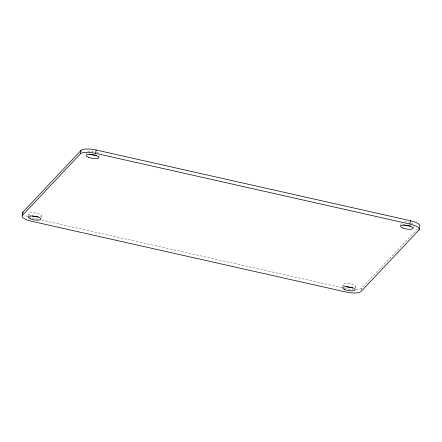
<?xml version="1.0" encoding="UTF-8"?>
<svg xmlns="http://www.w3.org/2000/svg" width="442" height="442" viewBox="0 0 442 442"><rect width="100%" height="100%" fill="white"/><g stroke="black" fill="none" stroke-linecap="round" stroke-linejoin="round"><path stroke-width="0.33" stroke-dasharray="2.21 1.66" d="M28.459 216.514L28.901 213.862M41.073 217.663L41.404 215.674M86.527 154.269L86.748 152.943M98.809 157.407L99.141 155.418M342.749 287.245L343.191 284.593M355.362 288.394L355.688 286.405M361.252 290.223L361.578 288.228L417.651 228.647M400.596 226.326L401.148 223.006A6.332 1.851 9.4 0 0 402.043 224.077M413.099 228.138L413.43 226.149M38.211 219.315L32.156 217.95A12.658 3.702 9.4 0 1 29.597 217.287M41.576 220.072L341.732 287.62M344.423 288.228L346.44 288.681A12.658 3.702 9.4 0 0 352.915 289.62M87.632 151.451A6.332 1.851 9.4 0 1 94.61 151.589M96.594 152.153A6.332 1.851 9.4 0 1 98.461 153.026M30.818 215.464A6.332 1.851 9.4 0 1 30.642 212.79A6.332 1.851 9.4 0 1 39.487 214.072A6.332 1.851 9.4 0 1 39.658 216.746M404.645 221.818A6.332 1.851 9.4 0 1 408.894 222.32M410.883 222.884A6.332 1.851 9.4 0 1 413.403 224.304M345.108 286.195A6.332 1.851 9.4 0 1 344.931 283.515A6.332 1.851 9.4 0 1 353.771 284.803A6.332 1.851 9.4 0 1 353.948 287.477M361.578 288.228A12.658 3.702 9.4 0 1 355.904 289.681M27.736 216.663A12.658 3.702 9.4 0 1 24.448 215.088"/><path stroke-width="0.66" d="M22.465 215.353L23.012 212.033L80.969 150.451A12.658 3.702 9.4 0 1 96.107 149.998L410.397 220.729A12.658 3.702 9.4 0 1 419.535 226.647L418.988 229.967L361.031 291.549A12.658 3.702 9.4 0 1 345.893 292.002L31.603 221.271A12.658 3.702 9.4 0 1 22.465 215.353L80.422 153.772L80.969 150.451M80.422 153.772A12.658 3.702 9.4 0 1 95.56 153.319L96.107 149.998M418.988 229.967A12.658 3.702 9.4 0 0 409.844 224.05L410.397 220.729M95.56 153.319L409.844 224.05M96.339 155.275A6.332 1.851 9.4 0 1 89.185 154.048M38.382 216.862A6.332 1.851 9.4 0 1 32.133 215.95M410.629 226.006A6.332 1.851 9.4 0 1 403.474 224.779M352.672 287.587A6.332 1.851 9.4 0 1 346.423 286.681M22.791 213.464A12.658 3.702 9.4 0 1 23.012 212.033M88.229 157.197A6.332 1.851 9.4 0 0 98.632 157.871A6.332 1.851 9.4 0 0 90.825 154.44A6.332 1.851 9.4 0 0 88.229 157.197M30.271 218.779A6.332 1.851 9.4 0 0 40.67 219.453A6.332 1.851 9.4 0 0 32.863 216.022A6.332 1.851 9.4 0 0 30.271 218.779M402.513 227.928A6.332 1.851 9.4 0 0 412.916 228.597A6.332 1.851 9.4 0 0 405.11 225.171A6.332 1.851 9.4 0 0 402.513 227.928M344.556 289.51A6.332 1.851 9.4 0 0 354.959 290.179A6.332 1.851 9.4 0 0 347.152 286.753A6.332 1.851 9.4 0 0 344.556 289.51"/></g></svg>
